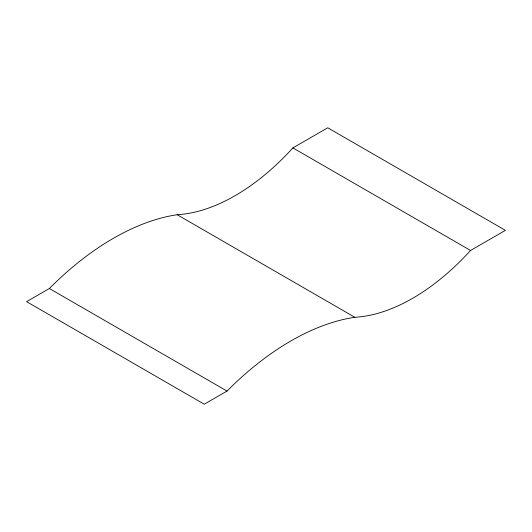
<?xml version="1.0" encoding="UTF-8"?>
<svg xmlns="http://www.w3.org/2000/svg" width="532" height="532" viewBox="0 0 532 532"><rect width="100%" height="100%" fill="white"/><g stroke="black" fill="none" stroke-linecap="round" stroke-linejoin="round"><path stroke-width="0.8" d="M49.363 288.51L26.6 301.651L204.255 404.214L227.011 391.073A259.789 149.991 -60 0 1 354.824 317.285A198.669 114.706 -60 0 0 470.554 250.472L505.4 230.349L327.745 127.786L292.899 147.903A198.669 114.706 -60 0 1 177.176 214.715A259.789 149.991 -60 0 0 49.363 288.51L227.011 391.073M292.899 147.903L470.554 250.472M177.176 214.715L354.824 317.285"/></g></svg>
